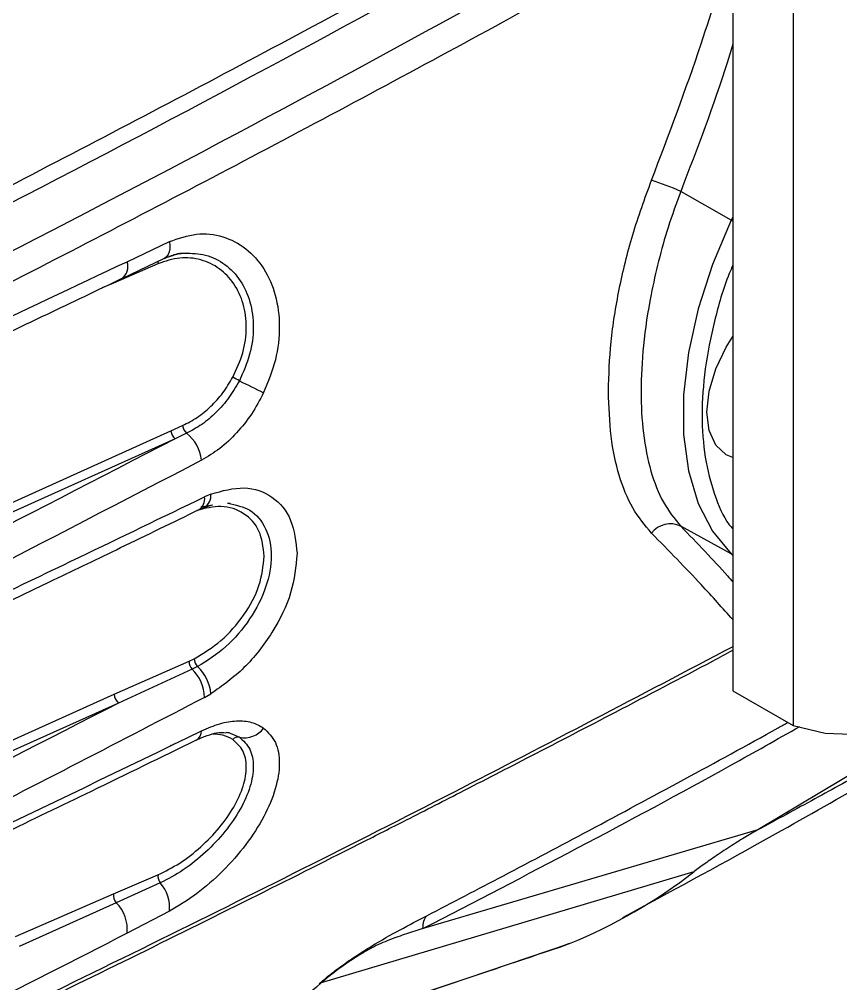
# Model space of a CAD drawing. Extents: x 6 to 134, y 3 to 97.
# Drawn here: x 16.357 to 18.168, y 6.26 to 8.386 of the extents above; entities that cross this region are included whole.
import ezdxf

# ---------------------------------------------------------------- set-up
doc = ezdxf.new("R2010")
doc.units = 0
doc.header["$MEASUREMENT"] = 0
doc.layers.add('OBJECT', color=7, linetype='CONTINUOUS')

msp = doc.modelspace()

# ---------------------------------------------------------------- linework, layer by layer
at = {"layer": 'OBJECT'}
for p, q in [((17.9303, 14.2325), (17.9303, 6.906)), ((18.0632, 14.1558), (18.0632, 6.8293)), ((17.9268, 7.943), (17.8155, 8.0068)), ((17.9303, 7.9503), (17.9268, 7.943)), ((17.9303, 7.9411), (17.9268, 7.943)), ((16.5948, 7.8518), (16.6882, 7.8959)), ((16.663, 7.8473), (16.5649, 7.8046)), ((16.5838, 7.815), (16.6773, 7.8592)), ((16.5649, 7.8046), (16.5398, 7.7939)), ((16.6916, 7.479), (16.7174, 7.4906)), ((14.6211, 6.5444), (16.6916, 7.479)), ((16.726, 7.4735), (16.7006, 7.4616)), ((16.7006, 7.4616), (14.63, 6.527)), ((16.7796, 7.3396), (16.7654, 7.3333)), ((16.7578, 7.3114), (16.7829, 7.3156)), ((16.7643, 7.3101), (16.7829, 7.3156)), ((16.8159, 7.3195), (16.8221, 7.3197)), ((16.7536, 7.3053), (16.7643, 7.3101)), ((17.9268, 7.2076), (17.8155, 7.2688)), ((17.9303, 7.2061), (17.9268, 7.2076)), ((17.9268, 7.2076), (17.9303, 7.2043)), ((16.7316, 6.9712), (16.7429, 6.9764)), ((16.5666, 6.8983), (16.7316, 6.9712)), ((16.7385, 6.9533), (16.5757, 6.8786)), ((16.7504, 6.9591), (16.7385, 6.9533)), ((14.6321, 6.0291), (16.5666, 6.8983)), ((16.7654, 6.8912), (16.7796, 6.8991)), ((17.9303, 6.906), (18.0632, 6.8293)), ((18.482, 6.8967), (17.9854, 6.5991)), ((16.5757, 6.8786), (14.6411, 6.0092)), ((16.8223, 6.8125), (16.8424, 6.8036)), ((16.6916, 6.7853), (16.6902, 6.7847)), ((16.6955, 6.7872), (16.7006, 6.7894)), ((17.9854, 6.5991), (17.2474, 6.3818)), ((17.0237, 6.2625), (17.8452, 6.5074)), ((16.5649, 6.4582), (16.663, 6.5003)), ((16.668, 6.4823), (16.5709, 6.4387)), ((16.3485, 6.3639), (16.5649, 6.4582)), ((16.5709, 6.4387), (16.3572, 6.3422)), ((16.6882, 6.42), (16.5948, 6.3713)), ((17.2474, 6.3818), (17.2473, 6.3818)), ((16.8276, 6.098), (17.5702, 6.3486)), ((17.5702, 6.3486), (17.5602, 6.3451)), ((17.0237, 6.2625), (17.0183, 6.2602))]:
    msp.add_line(p, q, dxfattribs=at)
at = {"layer": 'OBJECT', "flags": 128}
for points in [[(17.9268, 7.943), (17.8858, 7.8457), (17.8542, 7.7478), (17.8328, 7.6515), (17.822, 7.5586), (17.822, 7.471), (17.8328, 7.3906), (17.8542, 7.3189), (17.8858, 7.2575), (17.9268, 7.2076)], [(16.6882, 7.8959), (16.6891, 7.8876), (16.6889, 7.88), (16.6876, 7.8732), (16.6854, 7.8674), (16.6821, 7.8628), (16.6781, 7.8596), (16.6773, 7.8592)], [(17.9303, 7.4199), (17.9159, 7.4262), (17.8928, 7.4476), (17.8782, 7.4797), (17.8733, 7.5203), (17.8782, 7.5666), (17.8928, 7.6155), (17.9159, 7.6636), (17.9303, 7.6865)], [(18.0632, 6.8293), (18.1341, 6.8125), (18.2106, 6.8094), (18.2915, 6.8201), (18.3757, 6.8443), (18.4618, 6.8818), (18.5485, 6.9318), (18.6346, 6.9938), (18.7188, 7.0667), (18.7997, 7.1495), (18.8762, 7.2409), (18.9471, 7.3395)]]:
    msp.add_lwpolyline(points, dxfattribs=at)
at = {"layer": 'OBJECT'}
for centre, radius, start, end in [((17.5479, 7.3982), 0.6648, 66.2705, 72.2063), ((16.5654, 7.8407), 0.0314, 303.7301, 20.6374), ((16.68, 7.8504), 0.0172, 173.658, 190.2638), ((16.5565, 7.0733), 0.5898, 61.0018, 62.5879), ((23.5301, 21.2862), 15.2426, 243.97574, 244.1997), ((16.7447, 7.4936), 0.0275, 186.2694, 227.0518), ((16.7188, 7.482), 0.0273, 186.2967, 228.2303), ((16.6708, 7.4037), 0.089, 6.7592, 51.6737), ((16.7505, 7.336), 0.0293, 297.5366, 7.1439), ((16.7396, 7.3279), 0.0264, 299.1302, 11.9284), ((17.7927, 7.2214), 0.0525, 64.3881, 142.4548), ((16.7722, 6.9788), 0.0294, 184.65, 222.1153), ((16.7587, 6.9713), 0.0271, 180.2765, 221.6566), ((16.6777, 6.89), 0.0877, 0.8241, 46.166), ((16.6858, 6.8906), 0.0942, 5.2107, 46.6738), ((16.5935, 6.8987), 0.0268, 180.8636, 228.3879), ((16.7368, 6.8172), 0.0224, 297.741, 0.9957), ((16.8393, 6.7897), 0.0143, 77.4617, 142.348), ((16.8543, 6.8535), 0.0512, 256.6335, 324.6399), ((17.1292, 7.4298), 1.1677, 292.1905, 307.8203), ((16.6881, 6.4975), 0.0252, 173.7333, 217.1558), ((16.607, 6.4281), 0.0815, 354.2927, 41.6626), ((16.5902, 6.4554), 0.0255, 173.7657, 220.7998), ((16.5129, 6.3802), 0.0824, 353.7726, 45.2391)]:
    msp.add_arc(centre, radius, start, end, dxfattribs=at)
for points, knots in [([(14.5129, 7.1231), (14.7053, 7.2137), (15.0972, 7.3983), (15.6858, 7.6872), (16.2712, 7.9835), (16.848, 8.2855), (17.3989, 8.5826), (17.757, 8.7838), (17.9303, 8.8811)], [0, 0, 0, 0, 0.1629055, 0.3317197, 0.5064476, 0.6730341, 0.8417969, 1, 1, 1, 1]), ([(17.9303, 8.8428), (17.5789, 8.6473), (16.8556, 8.2449), (15.7219, 7.6614), (14.9272, 7.2833), (14.5302, 7.0943)], [0, 0, 0, 0, 0.3209584, 0.6607728, 1, 1, 1, 1]), ([(14.5526, 7.002), (14.9582, 7.1946), (15.7699, 7.5801), (16.8956, 8.1582), (17.6028, 8.5511), (17.9303, 8.733)], [0, 0, 0, 0, 0.349093, 0.698645, 1, 1, 1, 1]), ([(14.5833, 6.9498), (14.7722, 7.0384), (15.1564, 7.2186), (15.7334, 7.5004), (16.3072, 7.7891), (16.873, 8.0835), (17.4121, 8.372), (17.762, 8.567), (17.9303, 8.6608)], [0, 0, 0, 0, 0.163498, 0.332589, 0.507278, 0.674243, 0.843354, 1, 1, 1, 1]), ([(17.7511, 8.0312), (17.789, 8.131), (17.8546, 8.304), (17.9078, 8.4814), (17.9303, 8.5564)], [0, 0, 0, 0, 0.577221, 1, 1, 1, 1]), ([(17.9303, 8.331), (17.9264, 8.3182), (17.893, 8.2083), (17.8518, 8.1013), (17.8155, 8.0068)], [0, 0, 0, 0, 0.117017, 1, 1, 1, 1]), ([(17.6561, 7.5661), (17.6572, 7.6019), (17.6595, 7.6736), (17.6784, 7.7908), (17.7075, 7.9113), (17.7365, 7.9912), (17.7511, 8.0312)], [0, 0, 0, 0, 0.249549, 0.499969, 0.749833, 1, 1, 1, 1]), ([(17.8155, 8.0068), (17.8059, 7.9804), (17.7874, 7.9294), (17.7661, 7.853), (17.7463, 7.7652), (17.7317, 7.6675), (17.7264, 7.5645), (17.7316, 7.4707), (17.7482, 7.3884), (17.7751, 7.3185), (17.802, 7.2853), (17.8155, 7.2688)], [0, 0, 0, 0, 0.08716, 0.168378, 0.249872, 0.377197, 0.499566, 0.621999, 0.749352, 0.874781, 1, 1, 1, 1]), ([(16.6882, 7.8959), (16.7082, 7.9029), (16.7482, 7.917), (16.8069, 7.9097), (16.8582, 7.8834), (16.8985, 7.8386), (16.9244, 7.7793), (16.9333, 7.71), (16.9253, 7.6352), (16.9058, 7.5871), (16.896, 7.5631)], [0, 0, 0, 0, 0.125398, 0.250033, 0.374937, 0.500006, 0.625107, 0.75017, 0.875155, 1, 1, 1, 1]), ([(16.6771, 7.8591), (16.6853, 7.8624), (16.7016, 7.8692), (16.718, 7.8706), (16.7262, 7.8713)], [0, 0, 0, 0, 0.500584, 1, 1, 1, 1]), ([(16.6865, 7.8624), (16.6975, 7.867), (16.7095, 7.872), (16.7209, 7.8707), (16.7219, 7.8706)], [0, 0, 0, 0, 0.912323, 1, 1, 1, 1]), ([(16.7219, 7.8706), (16.7375, 7.8703), (16.7697, 7.8696), (16.8121, 7.8475), (16.8462, 7.8119), (16.8681, 7.7639), (16.8755, 7.7078), (16.8682, 7.647), (16.851, 7.6085), (16.8424, 7.5891)], [0, 0, 0, 0, 0.135537, 0.279645, 0.423505, 0.567298, 0.711235, 0.855462, 1, 1, 1, 1]), ([(14.5854, 6.9407), (14.8002, 7.0338), (15.2422, 7.2252), (15.9127, 7.5286), (16.3634, 7.7422), (16.5948, 7.8518)], [0, 0, 0, 0, 0.315, 0.648332, 1, 1, 1, 1]), ([(16.828, 7.5969), (16.8363, 7.6148), (16.8528, 7.6506), (16.8599, 7.7073), (16.853, 7.76), (16.8322, 7.8048), (16.7997, 7.8384), (16.7583, 7.858), (16.7112, 7.8632), (16.6791, 7.8526), (16.663, 7.8473)], [0, 0, 0, 0, 0.1248515, 0.2496701, 0.3745086, 0.4994314, 0.6244738, 0.7495868, 0.8746189, 1, 1, 1, 1]), ([(17.9303, 7.8439), (17.9277, 7.8378), (17.9103, 7.797), (17.8885, 7.7195), (17.8672, 7.6143), (17.8605, 7.5129), (17.8672, 7.4193), (17.8885, 7.3387), (17.9103, 7.2864), (17.9277, 7.2656), (17.9303, 7.2626)], [0, 0, 0, 0, 0.026871, 0.181055, 0.339435, 0.5, 0.660565, 0.818945, 0.973129, 1, 1, 1, 1]), ([(14.5752, 6.9026), (14.6379, 6.9296), (14.7504, 6.978), (14.8991, 7.0428), (15.0145, 7.0935), (15.1104, 7.1358), (15.2901, 7.2155), (15.5164, 7.3171), (15.7819, 7.4383), (15.9501, 7.516), (16.0734, 7.5734), (16.1662, 7.6168), (16.2838, 7.6721), (16.426, 7.7394), (16.5287, 7.7886), (16.5842, 7.8152)], [0, 0, 0, 0, 0.091691, 0.164514, 0.218476, 0.261777, 0.30597, 0.484367, 0.5981, 0.703041, 0.737311, 0.783982, 0.843319, 0.915324, 1, 1, 1, 1]), ([(16.7174, 7.4906), (16.7282, 7.4961), (16.7498, 7.5072), (16.7798, 7.5321), (16.8069, 7.5618), (16.821, 7.5852), (16.828, 7.5969)], [0, 0, 0, 0, 0.249686, 0.500038, 0.748854, 1, 1, 1, 1]), ([(16.8424, 7.5891), (16.835, 7.5765), (16.8203, 7.5513), (16.7918, 7.5189), (16.7601, 7.4917), (16.7374, 7.4795), (16.726, 7.4735)], [0, 0, 0, 0, 0.251034, 0.499842, 0.750237, 1, 1, 1, 1]), ([(16.896, 7.5631), (16.8875, 7.547), (16.8704, 7.5151), (16.8369, 7.4736), (16.7996, 7.4383), (16.7727, 7.4222), (16.7592, 7.4141)], [0, 0, 0, 0, 0.251428, 0.50031, 0.75055, 1, 1, 1, 1]), ([(17.7511, 7.2534), (17.7365, 7.2708), (17.7074, 7.3055), (17.6784, 7.3786), (17.6596, 7.4645), (17.6573, 7.5322), (17.6561, 7.5661)], [0, 0, 0, 0, 0.250229, 0.500882, 0.749824, 1, 1, 1, 1]), ([(16.7006, 7.4616), (16.3636, 7.287), (15.6895, 6.9376), (14.9925, 6.6047), (14.644, 6.4382)], [0, 0, 0, 0, 0.499931, 1, 1, 1, 1]), ([(16.7592, 7.4141), (16.4156, 7.2358), (15.733, 6.8816), (15.0269, 6.5442), (14.6763, 6.3767)], [0, 0, 0, 0, 0.50338, 1, 1, 1, 1]), ([(16.7796, 7.3396), (16.8047, 7.3466), (16.8548, 7.3604), (16.9175, 7.3369), (16.9613, 7.2861), (16.967, 7.2341), (16.9698, 7.2082)], [0, 0, 0, 0, 0.250566, 0.500351, 0.750175, 1, 1, 1, 1]), ([(14.6768, 6.3701), (14.8398, 6.4417), (15.1753, 6.5891), (15.6864, 6.8214), (16.2208, 7.0702), (16.5808, 7.2441), (16.7654, 7.3333)], [0, 0, 0, 0, 0.22962, 0.472827, 0.72962, 1, 1, 1, 1]), ([(16.8174, 7.3191), (16.8343, 7.3155), (16.8697, 7.3081), (16.9041, 7.2655), (16.9171, 7.2052), (16.9042, 7.1339), (16.868, 7.063), (16.8141, 6.9994), (16.7717, 6.9726), (16.7504, 6.9591)], [0, 0, 0, 0, 0.131882, 0.276449, 0.4208, 0.565135, 0.709678, 0.854611, 1, 1, 1, 1]), ([(14.6655, 6.3414), (14.7307, 6.37), (14.8476, 6.4212), (15.0022, 6.4897), (15.1222, 6.5432), (15.2218, 6.5879), (15.4087, 6.6722), (15.644, 6.7795), (15.9199, 6.9075), (16.0948, 6.9896), (16.223, 7.0502), (16.3195, 7.096), (16.4416, 7.1544), (16.5895, 7.2255), (16.6962, 7.2774), (16.7539, 7.3054)], [0, 0, 0, 0, 0.09169, 0.164513, 0.218477, 0.261778, 0.305971, 0.48437, 0.598102, 0.703044, 0.737312, 0.783982, 0.843318, 0.915323, 1, 1, 1, 1]), ([(16.8974, 7.2025), (16.895, 7.2221), (16.8903, 7.2615), (16.8543, 7.2997), (16.8052, 7.3171), (16.767, 7.3078), (16.7488, 7.3034)], [0, 0, 0, 0, 0.255711, 0.511802, 0.768375, 1, 1, 1, 1]), ([(17.9303, 7.0628), (17.9078, 7.088), (17.8546, 7.1478), (17.789, 7.2148), (17.7511, 7.2534)], [0, 0, 0, 0, 0.422779, 1, 1, 1, 1]), ([(17.8155, 7.2688), (17.8518, 7.2311), (17.893, 7.1884), (17.9264, 7.1503), (17.9303, 7.1458)], [0, 0, 0, 0, 0.882983, 1, 1, 1, 1]), ([(16.9698, 7.2082), (16.967, 7.1797), (16.9613, 7.1228), (16.9174, 7.0332), (16.8547, 6.9523), (16.8046, 6.9168), (16.7796, 6.8991)], [0, 0, 0, 0, 0.24993, 0.499886, 0.749919, 1, 1, 1, 1]), ([(16.7429, 6.9764), (16.7631, 6.9886), (16.8034, 7.013), (16.8543, 7.0715), (16.8903, 7.138), (16.895, 7.181), (16.8974, 7.2025)], [0, 0, 0, 0, 0.250681, 0.500935, 0.750645, 1, 1, 1, 1]), ([(14.5727, 5.3721), (14.6559, 5.4089), (14.8105, 5.4771), (15.0231, 5.5726), (15.1996, 5.6527), (15.3432, 5.7183), (15.4657, 5.7748), (15.5795, 5.8275), (15.7629, 5.913), (16.0152, 6.0322), (16.3184, 6.1778), (16.6025, 6.3166), (16.8598, 6.4441), (17.0592, 6.5443), (17.213, 6.6224), (17.3396, 6.687), (17.4959, 6.7674), (17.6819, 6.8641), (17.8301, 6.9417), (17.9158, 6.9874), (17.9303, 6.9951)], [0, 0, 0, 0, 0.0716549, 0.133072, 0.1842613, 0.2252304, 0.2583967, 0.2915069, 0.3251454, 0.4197217, 0.5146636, 0.5952211, 0.6745815, 0.7469769, 0.7764192, 0.8149243, 0.8627754, 0.9199758, 0.9865308, 1, 1, 1, 1]), ([(17.9303, 7.003), (17.7253, 6.8953), (17.303, 6.6735), (16.6458, 6.3442), (15.9624, 6.0136), (15.2745, 5.6926), (14.8106, 5.4861), (14.5833, 5.3849)], [0, 0, 0, 0, 0.190637, 0.392769, 0.598173, 0.803117, 1, 1, 1, 1]), ([(18.6003, 6.9421), (18.5616, 6.9198), (18.4805, 6.8732), (18.3583, 6.8042), (18.2342, 6.735), (18.11, 6.6667), (18.0274, 6.6219), (17.9854, 6.5991)], [0, 0, 0, 0, 0.187144, 0.391348, 0.595125, 0.793954, 1, 1, 1, 1]), ([(16.7654, 6.8912), (16.5808, 6.7954), (16.2208, 6.6087), (15.6864, 6.3415), (15.1753, 6.092), (14.8398, 5.9336), (14.6768, 5.8566)], [0, 0, 0, 0, 0.27038, 0.527173, 0.77038, 1, 1, 1, 1]), ([(16.5757, 6.8786), (16.2586, 6.7163), (15.6249, 6.3917), (14.9712, 6.0816), (14.6445, 5.9267)], [0, 0, 0, 0, 0.500229, 1, 1, 1, 1]), ([(16.7592, 6.8176), (16.7727, 6.8235), (16.7997, 6.8351), (16.837, 6.8408), (16.8705, 6.8381), (16.8875, 6.8286), (16.896, 6.8238)], [0, 0, 0, 0, 0.250785, 0.500021, 0.750017, 1, 1, 1, 1]), ([(17.2473, 6.3818), (17.4748, 6.4996), (17.7539, 6.6442), (18.0275, 6.7986), (18.0781, 6.8271)], [0, 0, 0, 0, 0.8150672, 1, 1, 1, 1]), ([(17.2556, 6.41), (17.312, 6.4393), (17.4317, 6.5015), (17.6207, 6.6016), (17.8225, 6.7102), (17.9684, 6.7896), (18.0445, 6.8319), (18.0517, 6.8359)], [0, 0, 0, 0, 0.211269, 0.448076, 0.710421, 0.972766, 1, 1, 1, 1]), ([(14.6763, 5.8506), (15.0269, 6.0068), (15.733, 6.3213), (16.4156, 6.6515), (16.7592, 6.8176)], [0, 0, 0, 0, 0.49662, 1, 1, 1, 1]), ([(16.8424, 6.8036), (16.8511, 6.7957), (16.8682, 6.7797), (16.8755, 6.7404), (16.8681, 6.6946), (16.8462, 6.6449), (16.8122, 6.5952), (16.7687, 6.5492), (16.719, 6.5089), (16.685, 6.4912), (16.668, 6.4823)], [0, 0, 0, 0, 0.125666, 0.250364, 0.374871, 0.499375, 0.623988, 0.748872, 0.87422, 1, 1, 1, 1]), ([(16.896, 6.8238), (16.9058, 6.8142), (16.9253, 6.7948), (16.9333, 6.7468), (16.9244, 6.6904), (16.8985, 6.6286), (16.8582, 6.5662), (16.8069, 6.5077), (16.7482, 6.4557), (16.7082, 6.4319), (16.6882, 6.42)], [0, 0, 0, 0, 0.124845, 0.24983, 0.374893, 0.499994, 0.625063, 0.749967, 0.874602, 1, 1, 1, 1]), ([(16.7479, 6.7977), (16.7641, 6.8043), (16.7924, 6.8159), (16.807, 6.814), (16.8133, 6.8132)], [0, 0, 0, 0, 0.571024, 1, 1, 1, 1]), ([(16.828, 6.7984), (16.8211, 6.8022), (16.8084, 6.8091), (16.7915, 6.8099), (16.7839, 6.8103)], [0, 0, 0, 0, 0.5455146, 1, 1, 1, 1]), ([(16.8135, 6.8144), (16.8156, 6.8143), (16.8189, 6.8142), (16.8214, 6.813), (16.8223, 6.8125)], [0, 0, 0, 0, 0.624596, 1, 1, 1, 1]), ([(17.6877, 6.4061), (17.7913, 6.4622), (18.0389, 6.5962), (18.2827, 6.7372), (18.4244, 6.8192)], [0, 0, 0, 0, 0.418478, 1, 1, 1, 1]), ([(14.6651, 5.8306), (14.7556, 5.8705), (14.9247, 5.9451), (15.1591, 6.0503), (15.3574, 6.1402), (15.5209, 6.2151), (15.6596, 6.2791), (15.7851, 6.3374), (15.9081, 6.3949), (16.0326, 6.4535), (16.1699, 6.5185), (16.3318, 6.5958), (16.5285, 6.6905), (16.6707, 6.76), (16.7479, 6.7977)], [0, 0, 0, 0, 0.127673, 0.238652, 0.332946, 0.410559, 0.472851, 0.532128, 0.591338, 0.650482, 0.712496, 0.790612, 0.886445, 1, 1, 1, 1]), ([(16.663, 6.5003), (16.679, 6.5082), (16.7111, 6.5241), (16.7582, 6.5608), (16.7995, 6.6033), (16.8321, 6.6496), (16.853, 6.6962), (16.8599, 6.7392), (16.8528, 6.776), (16.8363, 6.791), (16.828, 6.7984)], [0, 0, 0, 0, 0.1249064, 0.2499531, 0.3750228, 0.5001036, 0.6251169, 0.7499593, 0.8746756, 1, 1, 1, 1]), ([(17.9854, 6.5991), (17.9826, 6.5976), (17.9754, 6.5936), (17.958, 6.5834), (17.9311, 6.5669), (17.8984, 6.5455), (17.8674, 6.524), (17.8528, 6.5131), (17.8452, 6.5074)], [0, 0, 0, 0, 0.0612937, 0.1579772, 0.353025, 0.5689652, 0.7756001, 1, 1, 1, 1]), ([(17.0183, 6.2602), (17.025, 6.266), (17.0385, 6.2775), (17.0672, 6.2991), (17.0996, 6.3216), (17.1446, 6.3502), (17.1976, 6.3798), (17.2363, 6.3999), (17.2556, 6.41)], [0, 0, 0, 0, 0.125023, 0.25026, 0.372599, 0.500557, 0.75017, 1, 1, 1, 1]), ([(17.2473, 6.3818), (17.2475, 6.3876), (17.2479, 6.3993), (17.253, 6.4064), (17.2556, 6.41)], [0, 0, 0, 0, 0.499994, 1, 1, 1, 1]), ([(17.2473, 6.3818), (17.2351, 6.3779), (17.2106, 6.3701), (17.174, 6.3576), (17.1381, 6.3418), (17.1082, 6.3243), (17.0869, 6.3105), (17.0722, 6.3004), (17.0574, 6.2897), (17.0439, 6.2794), (17.0321, 6.2699), (17.0262, 6.2647), (17.0237, 6.2625)], [0, 0, 0, 0, 0.1676544, 0.3364178, 0.4992877, 0.624454, 0.6813345, 0.7499508, 0.8052609, 0.8750439, 0.9458793, 1, 1, 1, 1]), ([(16.5948, 6.3713), (16.3634, 6.2534), (15.9127, 6.0239), (15.2422, 5.6976), (14.8002, 5.4916), (14.5854, 5.3915)], [0, 0, 0, 0, 0.351668, 0.685, 1, 1, 1, 1]), ([(16.8276, 6.098), (16.9083, 6.1252), (17.0703, 6.1799), (17.3112, 6.2612), (17.4803, 6.318), (17.5647, 6.3463)], [0, 0, 0, 0, 0.332264, 0.666687, 1, 1, 1, 1]), ([(17.0237, 6.2625), (16.9632, 6.2098), (16.8881, 6.1445), (16.7972, 6.1065), (16.7796, 6.0991)], [0, 0, 0, 0, 0.8063713, 1, 1, 1, 1])]:
    msp.add_open_spline(points, degree=3, knots=knots, dxfattribs=at)

doc.saveas('drawing.dxf')
